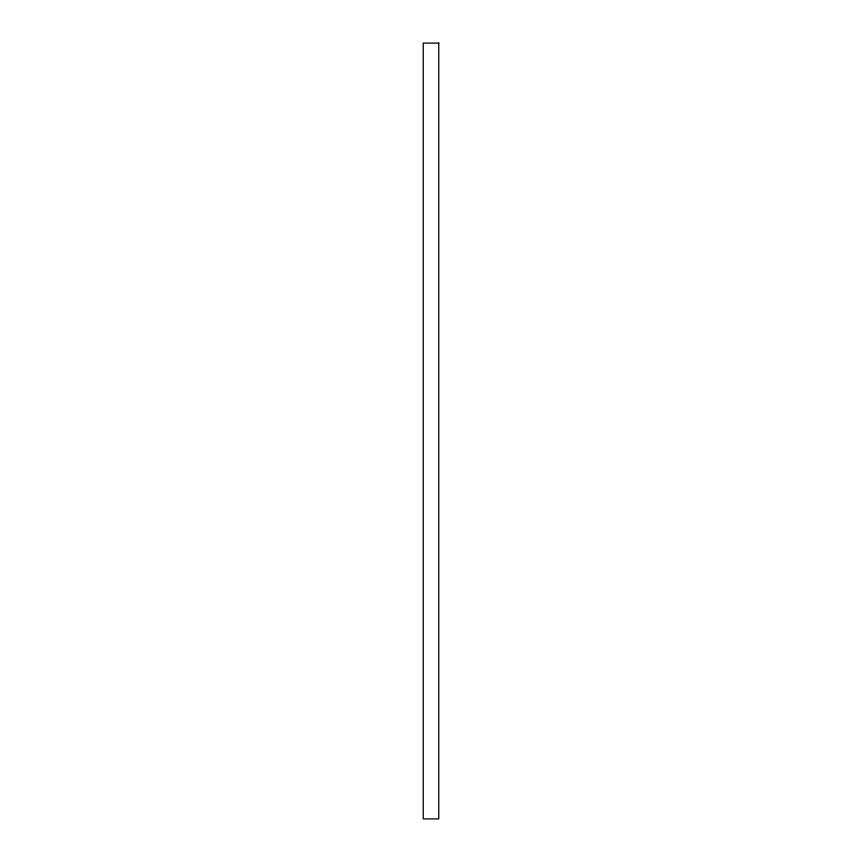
<?xml version="1.0" encoding="UTF-8"?>
<svg xmlns="http://www.w3.org/2000/svg" width="862" height="862" viewBox="0 0 862 862"><rect width="100%" height="100%" fill="white"/><g stroke="black" fill="none" stroke-linecap="round" stroke-linejoin="round"><path stroke-width="1.29" d="M438.758 43.1L423.242 43.1L423.242 818.9L438.758 818.9L438.758 43.1"/></g></svg>
